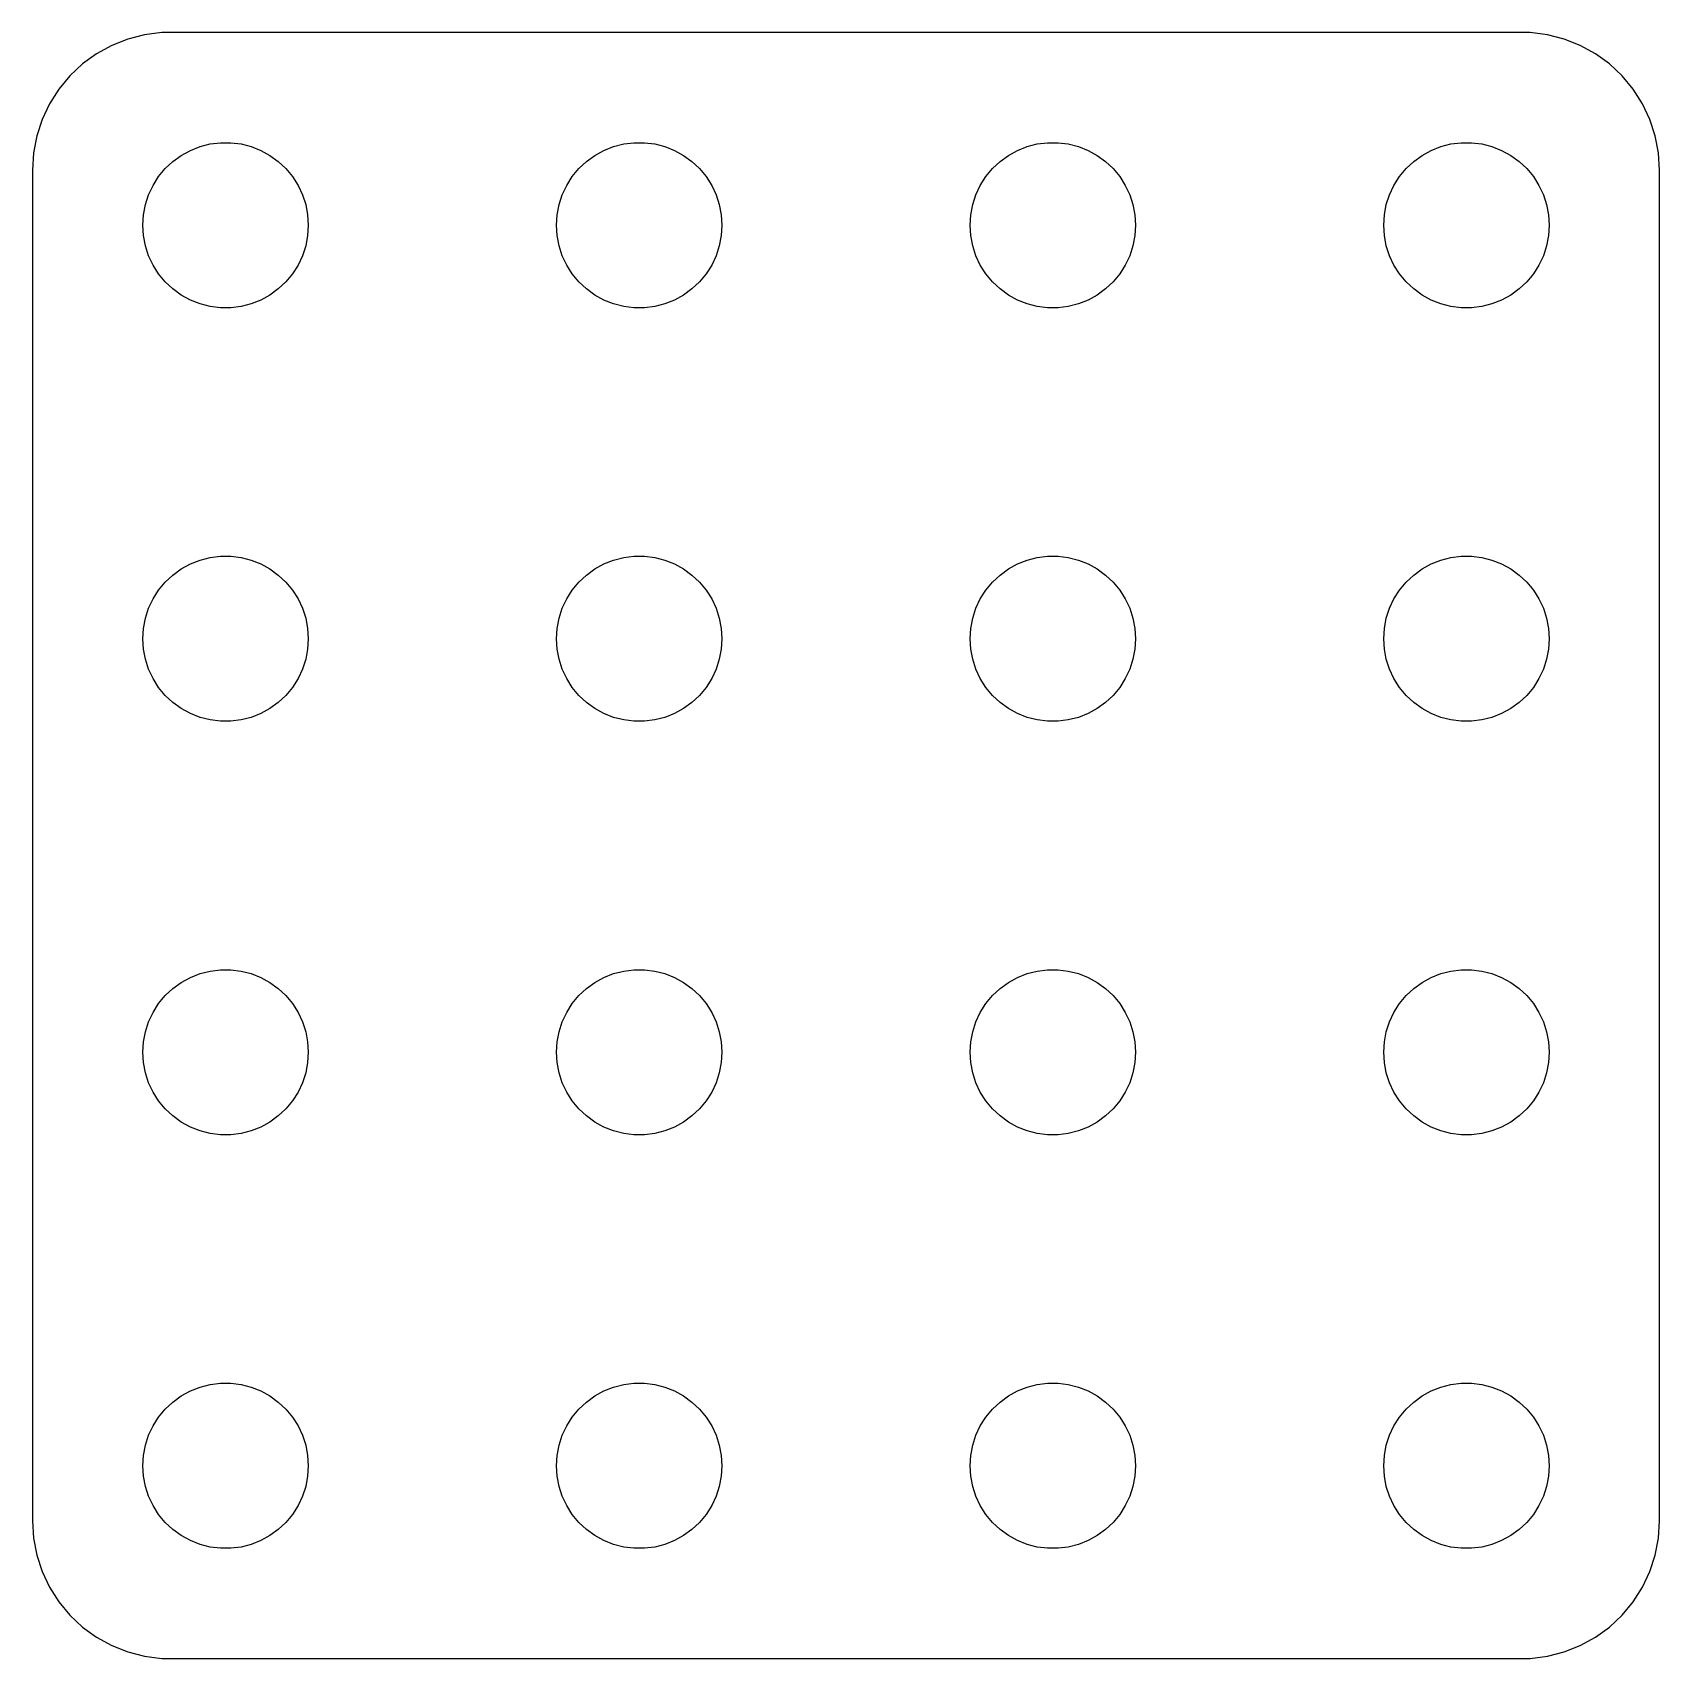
# Model space of a CAD drawing. Header units: metres. Extents: x -14.8 to 14.8, y -14.7 to 14.7.
import ezdxf

# ---------------------------------------------------------------- set-up
doc = ezdxf.new("R2010")
doc.units = ezdxf.units.M

msp = doc.modelspace()

# ---------------------------------------------------------------- linework, layer by layer
for p, q in [((-13.3144, 14.5121), (-13.5896, 14.3608)), ((-13.0225, 14.6276), (-13.3144, 14.5121)), ((-12.7184, 14.7057), (-13.0225, 14.6276)), ((-12.407, 14.7451), (-12.7184, 14.7057)), ((12.407, 14.7451), (-12.407, 14.7451)), ((12.7184, 14.7057), (12.407, 14.7451)), ((13.0225, 14.6276), (12.7184, 14.7057)), ((13.3144, 14.5121), (13.0225, 14.6276)), ((13.5896, 14.3608), (13.3144, 14.5121)), ((-13.8436, 14.1763), (-14.0724, 13.9614)), ((-13.5896, 14.3608), (-13.8436, 14.1763)), ((13.8436, 14.1763), (13.5896, 14.3608)), ((14.0724, 13.9614), (13.8436, 14.1763)), ((-14.0724, 13.9614), (-14.2725, 13.7195)), ((14.2725, 13.7195), (14.0724, 13.9614)), ((-14.2725, 13.7195), (-14.4408, 13.4544)), ((14.4408, 13.4544), (14.2725, 13.7195)), ((-14.4408, 13.4544), (-14.5744, 13.1703)), ((14.5744, 13.1703), (14.4408, 13.4544)), ((-14.5744, 13.1703), (-14.6714, 12.8717)), ((14.6714, 12.8717), (14.5744, 13.1703)), ((-14.6714, 12.8717), (-14.7303, 12.5633)), ((-11.7135, 12.6766), (-11.5311, 12.7234)), ((-11.5311, 12.7234), (-11.3442, 12.747)), ((-11.3442, 12.747), (-11.1558, 12.747)), ((-11.1558, 12.747), (-10.9689, 12.7234)), ((-10.9689, 12.7234), (-10.7865, 12.6766)), ((-4.21352, 12.6766), (-4.03107, 12.7234)), ((-4.03107, 12.7234), (-3.84418, 12.747)), ((-3.84418, 12.747), (-3.65581, 12.747)), ((-3.65581, 12.747), (-3.46892, 12.7234)), ((-3.46892, 12.7234), (-3.28647, 12.6766)), ((3.28647, 12.6766), (3.46892, 12.7234)), ((3.46892, 12.7234), (3.65581, 12.747)), ((3.65581, 12.747), (3.84418, 12.747)), ((3.84418, 12.747), (4.03107, 12.7234)), ((4.03107, 12.7234), (4.21352, 12.6766)), ((10.7865, 12.6766), (10.9689, 12.7234)), ((10.9689, 12.7234), (11.1558, 12.747)), ((11.1558, 12.747), (11.3442, 12.747)), ((11.3442, 12.747), (11.5311, 12.7234)), ((11.5311, 12.7234), (11.7135, 12.6766)), ((14.7303, 12.5633), (14.6714, 12.8717)), ((-14.7303, 12.5633), (-14.75, 12.25)), ((-12.3434, 12.2768), (-12.2061, 12.4058)), ((-12.2061, 12.4058), (-12.0537, 12.5165)), ((-12.0537, 12.5165), (-11.8887, 12.6072)), ((-11.8887, 12.6072), (-11.7135, 12.6766)), ((-10.7865, 12.6766), (-10.6113, 12.6072)), ((-10.6113, 12.6072), (-10.4463, 12.5165)), ((-10.4463, 12.5165), (-10.2939, 12.4058)), ((-10.2939, 12.4058), (-10.1565, 12.2768)), ((-4.84344, 12.2768), (-4.70613, 12.4058)), ((-4.70613, 12.4058), (-4.55373, 12.5165)), ((-4.55373, 12.5165), (-4.38866, 12.6072)), ((-4.38866, 12.6072), (-4.21352, 12.6766)), ((-3.28647, 12.6766), (-3.11133, 12.6072)), ((-3.11133, 12.6072), (-2.94626, 12.5165)), ((-2.94626, 12.5165), (-2.79385, 12.4058)), ((-2.79385, 12.4058), (-2.65654, 12.2768)), ((2.65654, 12.2768), (2.79385, 12.4058)), ((2.79385, 12.4058), (2.94626, 12.5165)), ((2.94626, 12.5165), (3.11133, 12.6072)), ((3.11133, 12.6072), (3.28647, 12.6766)), ((4.21352, 12.6766), (4.38866, 12.6072)), ((4.38866, 12.6072), (4.55373, 12.5165)), ((4.55373, 12.5165), (4.70613, 12.4058)), ((4.70613, 12.4058), (4.84344, 12.2768)), ((10.1565, 12.2768), (10.2939, 12.4058)), ((10.2939, 12.4058), (10.4463, 12.5165)), ((10.4463, 12.5165), (10.6113, 12.6072)), ((10.6113, 12.6072), (10.7865, 12.6766)), ((11.7135, 12.6766), (11.8887, 12.6072)), ((11.8887, 12.6072), (12.0537, 12.5165)), ((12.0537, 12.5165), (12.2061, 12.4058)), ((12.2061, 12.4058), (12.3434, 12.2768)), ((14.75, 12.25), (14.7303, 12.5633)), ((-14.75, 12.25), (-14.75, -12.25)), ((-12.5645, 11.9726), (-12.4635, 12.1317)), ((-12.4635, 12.1317), (-12.3434, 12.2768)), ((-10.1565, 12.2768), (-10.0365, 12.1317)), ((-10.0365, 12.1317), (-9.93553, 11.9726)), ((-5.06445, 11.9726), (-4.96352, 12.1317)), ((-4.96352, 12.1317), (-4.84344, 12.2768)), ((-2.65654, 12.2768), (-2.53647, 12.1317)), ((-2.53647, 12.1317), (-2.43553, 11.9726)), ((2.43553, 11.9726), (2.53647, 12.1317)), ((2.53647, 12.1317), (2.65654, 12.2768)), ((4.84344, 12.2768), (4.96352, 12.1317)), ((4.96352, 12.1317), (5.06445, 11.9726)), ((9.93553, 11.9726), (10.0365, 12.1317)), ((10.0365, 12.1317), (10.1565, 12.2768)), ((12.3434, 12.2768), (12.4635, 12.1317)), ((12.4635, 12.1317), (12.5645, 11.9726)), ((14.75, -12.25), (14.75, 12.25)), ((-12.7029, 11.623), (-12.6447, 11.8022)), ((-12.6447, 11.8022), (-12.5645, 11.9726)), ((-9.93553, 11.9726), (-9.85533, 11.8022)), ((-9.85533, 11.8022), (-9.79712, 11.623)), ((-5.20287, 11.623), (-5.14465, 11.8022)), ((-5.14465, 11.8022), (-5.06445, 11.9726)), ((-2.43553, 11.9726), (-2.35533, 11.8022)), ((-2.35533, 11.8022), (-2.29712, 11.623)), ((2.29712, 11.623), (2.35533, 11.8022)), ((2.35533, 11.8022), (2.43553, 11.9726)), ((5.06445, 11.9726), (5.14465, 11.8022)), ((5.14465, 11.8022), (5.20287, 11.623)), ((9.79712, 11.623), (9.85533, 11.8022)), ((9.85533, 11.8022), (9.93553, 11.9726)), ((12.5645, 11.9726), (12.6447, 11.8022)), ((12.6447, 11.8022), (12.7029, 11.623)), ((-12.7382, 11.438), (-12.7029, 11.623)), ((-9.79712, 11.623), (-9.76183, 11.438)), ((-5.23816, 11.438), (-5.20287, 11.623)), ((-2.29712, 11.623), (-2.26183, 11.438)), ((2.26183, 11.438), (2.29712, 11.623)), ((5.20287, 11.623), (5.23816, 11.438)), ((9.76183, 11.438), (9.79712, 11.623)), ((12.7029, 11.623), (12.7382, 11.438)), ((-12.75, 11.25), (-12.7382, 11.438)), ((-12.7382, 11.062), (-12.75, 11.25)), ((-9.76183, 11.438), (-9.75, 11.25)), ((-9.75, 11.25), (-9.76183, 11.062)), ((-5.25, 11.25), (-5.23816, 11.438)), ((-5.23816, 11.062), (-5.25, 11.25)), ((-2.26183, 11.438), (-2.25, 11.25)), ((-2.25, 11.25), (-2.26183, 11.062)), ((2.25, 11.25), (2.26183, 11.438)), ((2.26183, 11.062), (2.25, 11.25)), ((5.23816, 11.438), (5.25, 11.25)), ((5.25, 11.25), (5.23816, 11.062)), ((9.75, 11.25), (9.76183, 11.438)), ((9.76183, 11.062), (9.75, 11.25)), ((12.7382, 11.438), (12.75, 11.25)), ((12.75, 11.25), (12.7382, 11.062)), ((-12.7029, 10.877), (-12.7382, 11.062)), ((-9.76183, 11.062), (-9.79712, 10.877)), ((-5.20287, 10.877), (-5.23816, 11.062)), ((-2.26183, 11.062), (-2.29712, 10.877)), ((2.29712, 10.877), (2.26183, 11.062)), ((5.23816, 11.062), (5.20287, 10.877)), ((9.79712, 10.877), (9.76183, 11.062)), ((12.7382, 11.062), (12.7029, 10.877)), ((-12.6447, 10.6978), (-12.7029, 10.877)), ((-12.5645, 10.5274), (-12.6447, 10.6978)), ((-9.85533, 10.6978), (-9.93553, 10.5274)), ((-9.79712, 10.877), (-9.85533, 10.6978)), ((-5.14465, 10.6978), (-5.20287, 10.877)), ((-5.06445, 10.5274), (-5.14465, 10.6978)), ((-2.35533, 10.6978), (-2.43553, 10.5274)), ((-2.29712, 10.877), (-2.35533, 10.6978)), ((2.35533, 10.6978), (2.29712, 10.877)), ((2.43553, 10.5274), (2.35533, 10.6978)), ((5.14465, 10.6978), (5.06445, 10.5274)), ((5.20287, 10.877), (5.14465, 10.6978)), ((9.85533, 10.6978), (9.79712, 10.877)), ((9.93553, 10.5274), (9.85533, 10.6978)), ((12.6447, 10.6978), (12.5645, 10.5274)), ((12.7029, 10.877), (12.6447, 10.6978)), ((-12.4635, 10.3683), (-12.5645, 10.5274)), ((-12.3434, 10.2232), (-12.4635, 10.3683)), ((-10.0365, 10.3683), (-10.1565, 10.2232)), ((-9.93553, 10.5274), (-10.0365, 10.3683)), ((-4.96352, 10.3683), (-5.06445, 10.5274)), ((-4.84344, 10.2232), (-4.96352, 10.3683)), ((-2.53647, 10.3683), (-2.65654, 10.2232)), ((-2.43553, 10.5274), (-2.53647, 10.3683)), ((2.53647, 10.3683), (2.43553, 10.5274)), ((2.65654, 10.2232), (2.53647, 10.3683)), ((4.96352, 10.3683), (4.84344, 10.2232)), ((5.06445, 10.5274), (4.96352, 10.3683)), ((10.0365, 10.3683), (9.93553, 10.5274)), ((10.1565, 10.2232), (10.0365, 10.3683)), ((12.4635, 10.3683), (12.3434, 10.2232)), ((12.5645, 10.5274), (12.4635, 10.3683)), ((-12.2061, 10.0942), (-12.3434, 10.2232)), ((-12.0537, 9.98351), (-12.2061, 10.0942)), ((-10.2939, 10.0942), (-10.4463, 9.98351)), ((-10.1565, 10.2232), (-10.2939, 10.0942)), ((-4.70613, 10.0942), (-4.84344, 10.2232)), ((-4.55373, 9.98351), (-4.70613, 10.0942)), ((-2.79385, 10.0942), (-2.94626, 9.98351)), ((-2.65654, 10.2232), (-2.79385, 10.0942)), ((2.79385, 10.0942), (2.65654, 10.2232)), ((2.94626, 9.98351), (2.79385, 10.0942)), ((4.70613, 10.0942), (4.55373, 9.98351)), ((4.84344, 10.2232), (4.70613, 10.0942)), ((10.2939, 10.0942), (10.1565, 10.2232)), ((10.4463, 9.98351), (10.2939, 10.0942)), ((12.2061, 10.0942), (12.0537, 9.98351)), ((12.3434, 10.2232), (12.2061, 10.0942)), ((-11.8887, 9.89275), (-12.0537, 9.98351)), ((-11.7135, 9.82341), (-11.8887, 9.89275)), ((-11.5311, 9.77657), (-11.7135, 9.82341)), ((-11.3442, 9.75294), (-11.5311, 9.77657)), ((-11.1558, 9.75294), (-11.3442, 9.75294)), ((-10.9689, 9.77657), (-11.1558, 9.75294)), ((-10.7865, 9.82341), (-10.9689, 9.77657)), ((-10.6113, 9.89275), (-10.7865, 9.82341)), ((-10.4463, 9.98351), (-10.6113, 9.89275)), ((-4.38866, 9.89275), (-4.55373, 9.98351)), ((-4.21352, 9.82341), (-4.38866, 9.89275)), ((-4.03107, 9.77657), (-4.21352, 9.82341)), ((-3.84418, 9.75294), (-4.03107, 9.77657)), ((-3.65581, 9.75294), (-3.84418, 9.75294)), ((-3.46892, 9.77657), (-3.65581, 9.75294)), ((-3.28647, 9.82341), (-3.46892, 9.77657)), ((-3.11133, 9.89275), (-3.28647, 9.82341)), ((-2.94626, 9.98351), (-3.11133, 9.89275)), ((3.11133, 9.89275), (2.94626, 9.98351)), ((3.28647, 9.82341), (3.11133, 9.89275)), ((3.46892, 9.77657), (3.28647, 9.82341)), ((3.65581, 9.75294), (3.46892, 9.77657)), ((3.84418, 9.75294), (3.65581, 9.75294)), ((4.03107, 9.77657), (3.84418, 9.75294)), ((4.21352, 9.82341), (4.03107, 9.77657)), ((4.38866, 9.89275), (4.21352, 9.82341)), ((4.55373, 9.98351), (4.38866, 9.89275)), ((10.6113, 9.89275), (10.4463, 9.98351)), ((10.7865, 9.82341), (10.6113, 9.89275)), ((10.9689, 9.77657), (10.7865, 9.82341)), ((11.1558, 9.75294), (10.9689, 9.77657)), ((11.3442, 9.75294), (11.1558, 9.75294)), ((11.5311, 9.77657), (11.3442, 9.75294)), ((11.7135, 9.82341), (11.5311, 9.77657)), ((11.8887, 9.89275), (11.7135, 9.82341)), ((12.0537, 9.98351), (11.8887, 9.89275)), ((-12.2061, 4.90576), (-12.0537, 5.01648)), ((-12.0537, 5.01648), (-11.8887, 5.10724)), ((-11.8887, 5.10724), (-11.7135, 5.17657)), ((-11.7135, 5.17657), (-11.5311, 5.22342)), ((-11.5311, 5.22342), (-11.3442, 5.24704)), ((-11.3442, 5.24704), (-11.1558, 5.24704)), ((-11.1558, 5.24704), (-10.9689, 5.22342)), ((-10.9689, 5.22342), (-10.7865, 5.17657)), ((-10.7865, 5.17657), (-10.6113, 5.10724)), ((-10.6113, 5.10724), (-10.4463, 5.01648)), ((-10.4463, 5.01648), (-10.2939, 4.90576)), ((-4.70613, 4.90576), (-4.55373, 5.01648)), ((-4.55373, 5.01648), (-4.38866, 5.10724)), ((-4.38866, 5.10724), (-4.21352, 5.17657)), ((-4.21352, 5.17657), (-4.03107, 5.22342)), ((-4.03107, 5.22342), (-3.84418, 5.24704)), ((-3.84418, 5.24704), (-3.65581, 5.24704)), ((-3.65581, 5.24704), (-3.46892, 5.22342)), ((-3.46892, 5.22342), (-3.28647, 5.17657)), ((-3.28647, 5.17657), (-3.11133, 5.10724)), ((-3.11133, 5.10724), (-2.94626, 5.01648)), ((-2.94626, 5.01648), (-2.79385, 4.90576)), ((2.79385, 4.90576), (2.94626, 5.01648)), ((2.94626, 5.01648), (3.11133, 5.10724)), ((3.11133, 5.10724), (3.28647, 5.17657)), ((3.28647, 5.17657), (3.46892, 5.22342)), ((3.46892, 5.22342), (3.65581, 5.24704)), ((3.65581, 5.24704), (3.84418, 5.24704)), ((3.84418, 5.24704), (4.03107, 5.22342)), ((4.03107, 5.22342), (4.21352, 5.17657)), ((4.21352, 5.17657), (4.38866, 5.10724)), ((4.38866, 5.10724), (4.55373, 5.01648)), ((4.55373, 5.01648), (4.70613, 4.90576)), ((10.2939, 4.90576), (10.4463, 5.01648)), ((10.4463, 5.01648), (10.6113, 5.10724)), ((10.6113, 5.10724), (10.7865, 5.17657)), ((10.7865, 5.17657), (10.9689, 5.22342)), ((10.9689, 5.22342), (11.1558, 5.24704)), ((11.1558, 5.24704), (11.3442, 5.24704)), ((11.3442, 5.24704), (11.5311, 5.22342)), ((11.5311, 5.22342), (11.7135, 5.17657)), ((11.7135, 5.17657), (11.8887, 5.10724)), ((11.8887, 5.10724), (12.0537, 5.01648)), ((12.0537, 5.01648), (12.2061, 4.90576)), ((-12.4635, 4.63167), (-12.3434, 4.77681)), ((-12.3434, 4.77681), (-12.2061, 4.90576)), ((-10.2939, 4.90576), (-10.1565, 4.77681)), ((-10.1565, 4.77681), (-10.0365, 4.63167)), ((-4.96352, 4.63167), (-4.84344, 4.77681)), ((-4.84344, 4.77681), (-4.70613, 4.90576)), ((-2.79385, 4.90576), (-2.65654, 4.77681)), ((-2.65654, 4.77681), (-2.53647, 4.63167)), ((2.53647, 4.63167), (2.65654, 4.77681)), ((2.65654, 4.77681), (2.79385, 4.90576)), ((4.70613, 4.90576), (4.84344, 4.77681)), ((4.84344, 4.77681), (4.96352, 4.63167)), ((10.0365, 4.63167), (10.1565, 4.77681)), ((10.1565, 4.77681), (10.2939, 4.90576)), ((12.2061, 4.90576), (12.3434, 4.77681)), ((12.3434, 4.77681), (12.4635, 4.63167)), ((-12.6447, 4.30219), (-12.5645, 4.47263)), ((-12.5645, 4.47263), (-12.4635, 4.63167)), ((-10.0365, 4.63167), (-9.93553, 4.47263)), ((-9.93553, 4.47263), (-9.85533, 4.30219)), ((-5.14465, 4.30219), (-5.06445, 4.47263)), ((-5.06445, 4.47263), (-4.96352, 4.63167)), ((-2.53647, 4.63167), (-2.43553, 4.47263)), ((-2.43553, 4.47263), (-2.35533, 4.30219)), ((2.35533, 4.30219), (2.43553, 4.47263)), ((2.43553, 4.47263), (2.53647, 4.63167)), ((4.96352, 4.63167), (5.06445, 4.47263)), ((5.06445, 4.47263), (5.14465, 4.30219)), ((9.85533, 4.30219), (9.93553, 4.47263)), ((9.93553, 4.47263), (10.0365, 4.63167)), ((12.4635, 4.63167), (12.5645, 4.47263)), ((12.5645, 4.47263), (12.6447, 4.30219)), ((-12.7029, 4.12303), (-12.6447, 4.30219)), ((-9.85533, 4.30219), (-9.79712, 4.12303)), ((-5.20287, 4.12303), (-5.14465, 4.30219)), ((-2.35533, 4.30219), (-2.29712, 4.12303)), ((2.29712, 4.12303), (2.35533, 4.30219)), ((5.14465, 4.30219), (5.20287, 4.12303)), ((9.79712, 4.12303), (9.85533, 4.30219)), ((12.6447, 4.30219), (12.7029, 4.12303)), ((-12.75, 3.75), (-12.7382, 3.93799)), ((-12.7382, 3.93799), (-12.7029, 4.12303)), ((-9.79712, 4.12303), (-9.76183, 3.93799)), ((-9.76183, 3.93799), (-9.75, 3.75)), ((-5.25, 3.75), (-5.23816, 3.93799)), ((-5.23816, 3.93799), (-5.20287, 4.12303)), ((-2.29712, 4.12303), (-2.26183, 3.93799)), ((-2.26183, 3.93799), (-2.25, 3.75)), ((2.25, 3.75), (2.26183, 3.93799)), ((2.26183, 3.93799), (2.29712, 4.12303)), ((5.20287, 4.12303), (5.23816, 3.93799)), ((5.23816, 3.93799), (5.25, 3.75)), ((9.75, 3.75), (9.76183, 3.93799)), ((9.76183, 3.93799), (9.79712, 4.12303)), ((12.7029, 4.12303), (12.7382, 3.93799)), ((12.7382, 3.93799), (12.75, 3.75)), ((-12.7382, 3.562), (-12.75, 3.75)), ((-12.7029, 3.37695), (-12.7382, 3.562)), ((-9.76183, 3.562), (-9.79712, 3.37695)), ((-9.75, 3.75), (-9.76183, 3.562)), ((-5.23816, 3.562), (-5.25, 3.75)), ((-5.20287, 3.37695), (-5.23816, 3.562)), ((-2.26183, 3.562), (-2.29712, 3.37695)), ((-2.25, 3.75), (-2.26183, 3.562)), ((2.26183, 3.562), (2.25, 3.75)), ((2.29712, 3.37695), (2.26183, 3.562)), ((5.23816, 3.562), (5.20287, 3.37695)), ((5.25, 3.75), (5.23816, 3.562)), ((9.76183, 3.562), (9.75, 3.75)), ((9.79712, 3.37695), (9.76183, 3.562)), ((12.7382, 3.562), (12.7029, 3.37695)), ((12.75, 3.75), (12.7382, 3.562)), ((-12.6447, 3.1978), (-12.7029, 3.37695)), ((-9.79712, 3.37695), (-9.85533, 3.1978)), ((-5.14465, 3.1978), (-5.20287, 3.37695)), ((-2.29712, 3.37695), (-2.35533, 3.1978)), ((2.35533, 3.1978), (2.29712, 3.37695)), ((5.20287, 3.37695), (5.14465, 3.1978)), ((9.85533, 3.1978), (9.79712, 3.37695)), ((12.7029, 3.37695), (12.6447, 3.1978)), ((-12.5645, 3.02736), (-12.6447, 3.1978)), ((-12.4635, 2.86832), (-12.5645, 3.02736)), ((-9.93553, 3.02736), (-10.0365, 2.86832)), ((-9.85533, 3.1978), (-9.93553, 3.02736)), ((-5.06445, 3.02736), (-5.14465, 3.1978)), ((-4.96352, 2.86832), (-5.06445, 3.02736)), ((-2.43553, 3.02736), (-2.53647, 2.86832)), ((-2.35533, 3.1978), (-2.43553, 3.02736)), ((2.43553, 3.02736), (2.35533, 3.1978)), ((2.53647, 2.86832), (2.43553, 3.02736)), ((5.06445, 3.02736), (4.96352, 2.86832)), ((5.14465, 3.1978), (5.06445, 3.02736)), ((9.93553, 3.02736), (9.85533, 3.1978)), ((10.0365, 2.86832), (9.93553, 3.02736)), ((12.5645, 3.02736), (12.4635, 2.86832)), ((12.6447, 3.1978), (12.5645, 3.02736)), ((-12.3434, 2.72318), (-12.4635, 2.86832)), ((-12.2061, 2.59422), (-12.3434, 2.72318)), ((-10.1565, 2.72318), (-10.2939, 2.59422)), ((-10.0365, 2.86832), (-10.1565, 2.72318)), ((-4.84344, 2.72318), (-4.96352, 2.86832)), ((-4.70613, 2.59422), (-4.84344, 2.72318)), ((-2.65654, 2.72318), (-2.79385, 2.59422)), ((-2.53647, 2.86832), (-2.65654, 2.72318)), ((2.65654, 2.72318), (2.53647, 2.86832)), ((2.79385, 2.59422), (2.65654, 2.72318)), ((4.84344, 2.72318), (4.70613, 2.59422)), ((4.96352, 2.86832), (4.84344, 2.72318)), ((10.1565, 2.72318), (10.0365, 2.86832)), ((10.2939, 2.59422), (10.1565, 2.72318)), ((12.3434, 2.72318), (12.2061, 2.59422)), ((12.4635, 2.86832), (12.3434, 2.72318)), ((-12.0537, 2.48351), (-12.2061, 2.59422)), ((-11.8887, 2.39275), (-12.0537, 2.48351)), ((-11.7135, 2.32341), (-11.8887, 2.39275)), ((-10.6113, 2.39275), (-10.7865, 2.32341)), ((-10.4463, 2.48351), (-10.6113, 2.39275)), ((-10.2939, 2.59422), (-10.4463, 2.48351)), ((-4.55373, 2.48351), (-4.70613, 2.59422)), ((-4.38866, 2.39275), (-4.55373, 2.48351)), ((-4.21352, 2.32341), (-4.38866, 2.39275)), ((-3.11133, 2.39275), (-3.28647, 2.32341)), ((-2.94626, 2.48351), (-3.11133, 2.39275)), ((-2.79385, 2.59422), (-2.94626, 2.48351)), ((2.94626, 2.48351), (2.79385, 2.59422)), ((3.11133, 2.39275), (2.94626, 2.48351)), ((3.28647, 2.32341), (3.11133, 2.39275)), ((4.38866, 2.39275), (4.21352, 2.32341)), ((4.55373, 2.48351), (4.38866, 2.39275)), ((4.70613, 2.59422), (4.55373, 2.48351)), ((10.4463, 2.48351), (10.2939, 2.59422)), ((10.6113, 2.39275), (10.4463, 2.48351)), ((10.7865, 2.32341), (10.6113, 2.39275)), ((11.8887, 2.39275), (11.7135, 2.32341)), ((12.0537, 2.48351), (11.8887, 2.39275)), ((12.2061, 2.59422), (12.0537, 2.48351)), ((-11.5311, 2.27657), (-11.7135, 2.32341)), ((-11.3442, 2.25294), (-11.5311, 2.27657)), ((-11.1558, 2.25294), (-11.3442, 2.25294)), ((-10.9689, 2.27657), (-11.1558, 2.25294)), ((-10.7865, 2.32341), (-10.9689, 2.27657)), ((-4.03107, 2.27657), (-4.21352, 2.32341)), ((-3.84418, 2.25294), (-4.03107, 2.27657)), ((-3.65581, 2.25294), (-3.84418, 2.25294)), ((-3.46892, 2.27657), (-3.65581, 2.25294)), ((-3.28647, 2.32341), (-3.46892, 2.27657)), ((3.46892, 2.27657), (3.28647, 2.32341)), ((3.65581, 2.25294), (3.46892, 2.27657)), ((3.84418, 2.25294), (3.65581, 2.25294)), ((4.03107, 2.27657), (3.84418, 2.25294)), ((4.21352, 2.32341), (4.03107, 2.27657)), ((10.9689, 2.27657), (10.7865, 2.32341)), ((11.1558, 2.25294), (10.9689, 2.27657)), ((11.3442, 2.25294), (11.1558, 2.25294)), ((11.5311, 2.27657), (11.3442, 2.25294)), ((11.7135, 2.32341), (11.5311, 2.27657)), ((-11.8887, -2.39275), (-11.7135, -2.32341)), ((-11.7135, -2.32341), (-11.5311, -2.27657)), ((-11.5311, -2.27657), (-11.3442, -2.25294)), ((-11.3442, -2.25294), (-11.1558, -2.25294)), ((-11.1558, -2.25294), (-10.9689, -2.27657)), ((-10.9689, -2.27657), (-10.7865, -2.32341)), ((-10.7865, -2.32341), (-10.6113, -2.39275)), ((-4.38866, -2.39275), (-4.21352, -2.32341)), ((-4.21352, -2.32341), (-4.03107, -2.27657)), ((-4.03107, -2.27657), (-3.84418, -2.25294)), ((-3.84418, -2.25294), (-3.65581, -2.25294)), ((-3.65581, -2.25294), (-3.46892, -2.27657)), ((-3.46892, -2.27657), (-3.28647, -2.32341)), ((-3.28647, -2.32341), (-3.11133, -2.39275)), ((3.11133, -2.39275), (3.28647, -2.32341)), ((3.28647, -2.32341), (3.46892, -2.27657)), ((3.46892, -2.27657), (3.65581, -2.25294)), ((3.65581, -2.25294), (3.84418, -2.25294)), ((3.84418, -2.25294), (4.03107, -2.27657)), ((4.03107, -2.27657), (4.21352, -2.32341)), ((4.21352, -2.32341), (4.38866, -2.39275)), ((10.6113, -2.39275), (10.7865, -2.32341)), ((10.7865, -2.32341), (10.9689, -2.27657)), ((10.9689, -2.27657), (11.1558, -2.25294)), ((11.1558, -2.25294), (11.3442, -2.25294)), ((11.3442, -2.25294), (11.5311, -2.27657)), ((11.5311, -2.27657), (11.7135, -2.32341)), ((11.7135, -2.32341), (11.8887, -2.39275)), ((-12.3434, -2.72318), (-12.2061, -2.59422)), ((-12.2061, -2.59422), (-12.0537, -2.48351)), ((-12.0537, -2.48351), (-11.8887, -2.39275)), ((-10.6113, -2.39275), (-10.4463, -2.48351)), ((-10.4463, -2.48351), (-10.2939, -2.59422)), ((-10.2939, -2.59422), (-10.1565, -2.72318)), ((-4.84344, -2.72318), (-4.70613, -2.59422)), ((-4.70613, -2.59422), (-4.55373, -2.48351)), ((-4.55373, -2.48351), (-4.38866, -2.39275)), ((-3.11133, -2.39275), (-2.94626, -2.48351)), ((-2.94626, -2.48351), (-2.79385, -2.59422)), ((-2.79385, -2.59422), (-2.65654, -2.72318)), ((2.65654, -2.72318), (2.79385, -2.59422)), ((2.79385, -2.59422), (2.94626, -2.48351)), ((2.94626, -2.48351), (3.11133, -2.39275)), ((4.38866, -2.39275), (4.55373, -2.48351)), ((4.55373, -2.48351), (4.70613, -2.59422)), ((4.70613, -2.59422), (4.84344, -2.72318)), ((10.1565, -2.72318), (10.2939, -2.59422)), ((10.2939, -2.59422), (10.4463, -2.48351)), ((10.4463, -2.48351), (10.6113, -2.39275)), ((11.8887, -2.39275), (12.0537, -2.48351)), ((12.0537, -2.48351), (12.2061, -2.59422)), ((12.2061, -2.59422), (12.3434, -2.72318)), ((-12.5645, -3.02736), (-12.4635, -2.86832)), ((-12.4635, -2.86832), (-12.3434, -2.72318)), ((-10.1565, -2.72318), (-10.0365, -2.86832)), ((-10.0365, -2.86832), (-9.93553, -3.02736)), ((-5.06445, -3.02736), (-4.96352, -2.86832)), ((-4.96352, -2.86832), (-4.84344, -2.72318)), ((-2.65654, -2.72318), (-2.53647, -2.86832)), ((-2.53647, -2.86832), (-2.43553, -3.02736)), ((2.43553, -3.02736), (2.53647, -2.86832)), ((2.53647, -2.86832), (2.65654, -2.72318)), ((4.84344, -2.72318), (4.96352, -2.86832)), ((4.96352, -2.86832), (5.06445, -3.02736)), ((9.93553, -3.02736), (10.0365, -2.86832)), ((10.0365, -2.86832), (10.1565, -2.72318)), ((12.3434, -2.72318), (12.4635, -2.86832)), ((12.4635, -2.86832), (12.5645, -3.02736)), ((-12.7029, -3.37695), (-12.6447, -3.1978)), ((-12.6447, -3.1978), (-12.5645, -3.02736)), ((-9.93553, -3.02736), (-9.85533, -3.1978)), ((-9.85533, -3.1978), (-9.79712, -3.37695)), ((-5.20287, -3.37695), (-5.14465, -3.1978)), ((-5.14465, -3.1978), (-5.06445, -3.02736)), ((-2.43553, -3.02736), (-2.35533, -3.1978)), ((-2.35533, -3.1978), (-2.29712, -3.37695)), ((2.29712, -3.37695), (2.35533, -3.1978)), ((2.35533, -3.1978), (2.43553, -3.02736)), ((5.06445, -3.02736), (5.14465, -3.1978)), ((5.14465, -3.1978), (5.20287, -3.37695)), ((9.79712, -3.37695), (9.85533, -3.1978)), ((9.85533, -3.1978), (9.93553, -3.02736)), ((12.5645, -3.02736), (12.6447, -3.1978)), ((12.6447, -3.1978), (12.7029, -3.37695)), ((-12.7382, -3.562), (-12.7029, -3.37695)), ((-9.79712, -3.37695), (-9.76183, -3.562)), ((-5.23816, -3.562), (-5.20287, -3.37695)), ((-2.29712, -3.37695), (-2.26183, -3.562)), ((2.26183, -3.562), (2.29712, -3.37695)), ((5.20287, -3.37695), (5.23816, -3.562)), ((9.76183, -3.562), (9.79712, -3.37695)), ((12.7029, -3.37695), (12.7382, -3.562)), ((-12.75, -3.75), (-12.7382, -3.562)), ((-12.7382, -3.93799), (-12.75, -3.75)), ((-9.76183, -3.562), (-9.75, -3.75)), ((-9.75, -3.75), (-9.76183, -3.93799)), ((-5.25, -3.75), (-5.23816, -3.562)), ((-5.23816, -3.93799), (-5.25, -3.75)), ((-2.26183, -3.562), (-2.25, -3.75)), ((-2.25, -3.75), (-2.26183, -3.93799)), ((2.25, -3.75), (2.26183, -3.562)), ((2.26183, -3.93799), (2.25, -3.75)), ((5.23816, -3.562), (5.25, -3.75)), ((5.25, -3.75), (5.23816, -3.93799)), ((9.75, -3.75), (9.76183, -3.562)), ((9.76183, -3.93799), (9.75, -3.75)), ((12.7382, -3.562), (12.75, -3.75)), ((12.75, -3.75), (12.7382, -3.93799)), ((-12.7029, -4.12303), (-12.7382, -3.93799)), ((-12.6447, -4.30219), (-12.7029, -4.12303)), ((-9.79712, -4.12303), (-9.85533, -4.30219)), ((-9.76183, -3.93799), (-9.79712, -4.12303)), ((-5.20287, -4.12303), (-5.23816, -3.93799)), ((-5.14465, -4.30219), (-5.20287, -4.12303)), ((-2.29712, -4.12303), (-2.35533, -4.30219)), ((-2.26183, -3.93799), (-2.29712, -4.12303)), ((2.29712, -4.12303), (2.26183, -3.93799)), ((2.35533, -4.30219), (2.29712, -4.12303)), ((5.20287, -4.12303), (5.14465, -4.30219)), ((5.23816, -3.93799), (5.20287, -4.12303)), ((9.79712, -4.12303), (9.76183, -3.93799)), ((9.85533, -4.30219), (9.79712, -4.12303)), ((12.7029, -4.12303), (12.6447, -4.30219)), ((12.7382, -3.93799), (12.7029, -4.12303)), ((-12.5645, -4.47263), (-12.6447, -4.30219)), ((-9.85533, -4.30219), (-9.93553, -4.47263)), ((-5.06445, -4.47263), (-5.14465, -4.30219)), ((-2.35533, -4.30219), (-2.43553, -4.47263)), ((2.43553, -4.47263), (2.35533, -4.30219)), ((5.14465, -4.30219), (5.06445, -4.47263)), ((9.93553, -4.47263), (9.85533, -4.30219)), ((12.6447, -4.30219), (12.5645, -4.47263)), ((-12.4635, -4.63167), (-12.5645, -4.47263)), ((-12.3434, -4.77681), (-12.4635, -4.63167)), ((-10.0365, -4.63167), (-10.1565, -4.77681)), ((-9.93553, -4.47263), (-10.0365, -4.63167)), ((-4.96352, -4.63167), (-5.06445, -4.47263)), ((-4.84344, -4.77681), (-4.96352, -4.63167)), ((-2.53647, -4.63167), (-2.65654, -4.77681)), ((-2.43553, -4.47263), (-2.53647, -4.63167)), ((2.53647, -4.63167), (2.43553, -4.47263)), ((2.65654, -4.77681), (2.53647, -4.63167)), ((4.96352, -4.63167), (4.84344, -4.77681)), ((5.06445, -4.47263), (4.96352, -4.63167)), ((10.0365, -4.63167), (9.93553, -4.47263)), ((10.1565, -4.77681), (10.0365, -4.63167)), ((12.4635, -4.63167), (12.3434, -4.77681)), ((12.5645, -4.47263), (12.4635, -4.63167)), ((-12.2061, -4.90576), (-12.3434, -4.77681)), ((-12.0537, -5.01648), (-12.2061, -4.90576)), ((-10.2939, -4.90576), (-10.4463, -5.01648)), ((-10.1565, -4.77681), (-10.2939, -4.90576)), ((-4.70613, -4.90576), (-4.84344, -4.77681)), ((-4.55373, -5.01648), (-4.70613, -4.90576)), ((-2.79385, -4.90576), (-2.94626, -5.01648)), ((-2.65654, -4.77681), (-2.79385, -4.90576)), ((2.79385, -4.90576), (2.65654, -4.77681)), ((2.94626, -5.01648), (2.79385, -4.90576)), ((4.70613, -4.90576), (4.55373, -5.01648)), ((4.84344, -4.77681), (4.70613, -4.90576)), ((10.2939, -4.90576), (10.1565, -4.77681)), ((10.4463, -5.01648), (10.2939, -4.90576)), ((12.2061, -4.90576), (12.0537, -5.01648)), ((12.3434, -4.77681), (12.2061, -4.90576)), ((-11.8887, -5.10724), (-12.0537, -5.01648)), ((-11.7135, -5.17657), (-11.8887, -5.10724)), ((-11.5311, -5.22342), (-11.7135, -5.17657)), ((-11.3442, -5.24704), (-11.5311, -5.22342)), ((-11.1558, -5.24704), (-11.3442, -5.24704)), ((-10.9689, -5.22342), (-11.1558, -5.24704)), ((-10.7865, -5.17657), (-10.9689, -5.22342)), ((-10.6113, -5.10724), (-10.7865, -5.17657)), ((-10.4463, -5.01648), (-10.6113, -5.10724)), ((-4.38866, -5.10724), (-4.55373, -5.01648)), ((-4.21352, -5.17657), (-4.38866, -5.10724)), ((-4.03107, -5.22342), (-4.21352, -5.17657)), ((-3.84418, -5.24704), (-4.03107, -5.22342)), ((-3.65581, -5.24704), (-3.84418, -5.24704)), ((-3.46892, -5.22342), (-3.65581, -5.24704)), ((-3.28647, -5.17657), (-3.46892, -5.22342)), ((-3.11133, -5.10724), (-3.28647, -5.17657)), ((-2.94626, -5.01648), (-3.11133, -5.10724)), ((3.11133, -5.10724), (2.94626, -5.01648)), ((3.28647, -5.17657), (3.11133, -5.10724)), ((3.46892, -5.22342), (3.28647, -5.17657)), ((3.65581, -5.24704), (3.46892, -5.22342)), ((3.84418, -5.24704), (3.65581, -5.24704)), ((4.03107, -5.22342), (3.84418, -5.24704)), ((4.21352, -5.17657), (4.03107, -5.22342)), ((4.38866, -5.10724), (4.21352, -5.17657)), ((4.55373, -5.01648), (4.38866, -5.10724)), ((10.6113, -5.10724), (10.4463, -5.01648)), ((10.7865, -5.17657), (10.6113, -5.10724)), ((10.9689, -5.22342), (10.7865, -5.17657)), ((11.1558, -5.24704), (10.9689, -5.22342)), ((11.3442, -5.24704), (11.1558, -5.24704)), ((11.5311, -5.22342), (11.3442, -5.24704)), ((11.7135, -5.17657), (11.5311, -5.22342)), ((11.8887, -5.10724), (11.7135, -5.17657)), ((12.0537, -5.01648), (11.8887, -5.10724)), ((-12.2061, -10.0942), (-12.0537, -9.98351)), ((-12.0537, -9.98351), (-11.8887, -9.89275)), ((-11.8887, -9.89275), (-11.7135, -9.82341)), ((-11.7135, -9.82341), (-11.5311, -9.77657)), ((-11.5311, -9.77657), (-11.3442, -9.75294)), ((-11.3442, -9.75294), (-11.1558, -9.75294)), ((-11.1558, -9.75294), (-10.9689, -9.77657)), ((-10.9689, -9.77657), (-10.7865, -9.82341)), ((-10.7865, -9.82341), (-10.6113, -9.89275)), ((-10.6113, -9.89275), (-10.4463, -9.98351)), ((-10.4463, -9.98351), (-10.2939, -10.0942)), ((-4.70613, -10.0942), (-4.55373, -9.98351)), ((-4.55373, -9.98351), (-4.38866, -9.89275)), ((-4.38866, -9.89275), (-4.21352, -9.82341)), ((-4.21352, -9.82341), (-4.03107, -9.77657)), ((-4.03107, -9.77657), (-3.84418, -9.75294)), ((-3.84418, -9.75294), (-3.65581, -9.75294)), ((-3.65581, -9.75294), (-3.46892, -9.77657)), ((-3.46892, -9.77657), (-3.28647, -9.82341)), ((-3.28647, -9.82341), (-3.11133, -9.89275)), ((-3.11133, -9.89275), (-2.94626, -9.98351)), ((-2.94626, -9.98351), (-2.79385, -10.0942)), ((2.79385, -10.0942), (2.94626, -9.98351)), ((2.94626, -9.98351), (3.11133, -9.89275)), ((3.11133, -9.89275), (3.28647, -9.82341)), ((3.28647, -9.82341), (3.46892, -9.77657)), ((3.46892, -9.77657), (3.65581, -9.75294)), ((3.65581, -9.75294), (3.84418, -9.75294)), ((3.84418, -9.75294), (4.03107, -9.77657)), ((4.03107, -9.77657), (4.21352, -9.82341)), ((4.21352, -9.82341), (4.38866, -9.89275)), ((4.38866, -9.89275), (4.55373, -9.98351)), ((4.55373, -9.98351), (4.70613, -10.0942)), ((10.2939, -10.0942), (10.4463, -9.98351)), ((10.4463, -9.98351), (10.6113, -9.89275)), ((10.6113, -9.89275), (10.7865, -9.82341)), ((10.7865, -9.82341), (10.9689, -9.77657)), ((10.9689, -9.77657), (11.1558, -9.75294)), ((11.1558, -9.75294), (11.3442, -9.75294)), ((11.3442, -9.75294), (11.5311, -9.77657)), ((11.5311, -9.77657), (11.7135, -9.82341)), ((11.7135, -9.82341), (11.8887, -9.89275)), ((11.8887, -9.89275), (12.0537, -9.98351)), ((12.0537, -9.98351), (12.2061, -10.0942)), ((-12.4635, -10.3683), (-12.3434, -10.2232)), ((-12.3434, -10.2232), (-12.2061, -10.0942)), ((-10.2939, -10.0942), (-10.1565, -10.2232)), ((-10.1565, -10.2232), (-10.0365, -10.3683)), ((-4.96352, -10.3683), (-4.84344, -10.2232)), ((-4.84344, -10.2232), (-4.70613, -10.0942)), ((-2.79385, -10.0942), (-2.65654, -10.2232)), ((-2.65654, -10.2232), (-2.53647, -10.3683)), ((2.53647, -10.3683), (2.65654, -10.2232)), ((2.65654, -10.2232), (2.79385, -10.0942)), ((4.70613, -10.0942), (4.84344, -10.2232)), ((4.84344, -10.2232), (4.96352, -10.3683)), ((10.0365, -10.3683), (10.1565, -10.2232)), ((10.1565, -10.2232), (10.2939, -10.0942)), ((12.2061, -10.0942), (12.3434, -10.2232)), ((12.3434, -10.2232), (12.4635, -10.3683)), ((-12.6447, -10.6978), (-12.5645, -10.5274)), ((-12.5645, -10.5274), (-12.4635, -10.3683)), ((-10.0365, -10.3683), (-9.93553, -10.5274)), ((-9.93553, -10.5274), (-9.85533, -10.6978)), ((-5.14465, -10.6978), (-5.06445, -10.5274)), ((-5.06445, -10.5274), (-4.96352, -10.3683)), ((-2.53647, -10.3683), (-2.43553, -10.5274)), ((-2.43553, -10.5274), (-2.35533, -10.6978)), ((2.35533, -10.6978), (2.43553, -10.5274)), ((2.43553, -10.5274), (2.53647, -10.3683)), ((4.96352, -10.3683), (5.06445, -10.5274)), ((5.06445, -10.5274), (5.14465, -10.6978)), ((9.85533, -10.6978), (9.93553, -10.5274)), ((9.93553, -10.5274), (10.0365, -10.3683)), ((12.4635, -10.3683), (12.5645, -10.5274)), ((12.5645, -10.5274), (12.6447, -10.6978)), ((-12.7382, -11.062), (-12.7029, -10.877)), ((-12.7029, -10.877), (-12.6447, -10.6978)), ((-9.85533, -10.6978), (-9.79712, -10.877)), ((-9.79712, -10.877), (-9.76183, -11.062)), ((-5.23816, -11.062), (-5.20287, -10.877)), ((-5.20287, -10.877), (-5.14465, -10.6978)), ((-2.35533, -10.6978), (-2.29712, -10.877)), ((-2.29712, -10.877), (-2.26183, -11.062)), ((2.26183, -11.062), (2.29712, -10.877)), ((2.29712, -10.877), (2.35533, -10.6978)), ((5.14465, -10.6978), (5.20287, -10.877)), ((5.20287, -10.877), (5.23816, -11.062)), ((9.76183, -11.062), (9.79712, -10.877)), ((9.79712, -10.877), (9.85533, -10.6978)), ((12.6447, -10.6978), (12.7029, -10.877)), ((12.7029, -10.877), (12.7382, -11.062)), ((-12.75, -11.25), (-12.7382, -11.062)), ((-9.76183, -11.062), (-9.75, -11.25)), ((-5.25, -11.25), (-5.23816, -11.062)), ((-2.26183, -11.062), (-2.25, -11.25)), ((2.25, -11.25), (2.26183, -11.062)), ((5.23816, -11.062), (5.25, -11.25)), ((9.75, -11.25), (9.76183, -11.062)), ((12.7382, -11.062), (12.75, -11.25)), ((-12.7382, -11.438), (-12.75, -11.25)), ((-12.7029, -11.623), (-12.7382, -11.438)), ((-9.76183, -11.438), (-9.79712, -11.623)), ((-9.75, -11.25), (-9.76183, -11.438)), ((-5.23816, -11.438), (-5.25, -11.25)), ((-5.20287, -11.623), (-5.23816, -11.438)), ((-2.26183, -11.438), (-2.29712, -11.623)), ((-2.25, -11.25), (-2.26183, -11.438)), ((2.26183, -11.438), (2.25, -11.25)), ((2.29712, -11.623), (2.26183, -11.438)), ((5.23816, -11.438), (5.20287, -11.623)), ((5.25, -11.25), (5.23816, -11.438)), ((9.76183, -11.438), (9.75, -11.25)), ((9.79712, -11.623), (9.76183, -11.438)), ((12.7382, -11.438), (12.7029, -11.623)), ((12.75, -11.25), (12.7382, -11.438)), ((-12.6447, -11.8022), (-12.7029, -11.623)), ((-9.79712, -11.623), (-9.85533, -11.8022)), ((-5.14465, -11.8022), (-5.20287, -11.623)), ((-2.29712, -11.623), (-2.35533, -11.8022)), ((2.35533, -11.8022), (2.29712, -11.623)), ((5.20287, -11.623), (5.14465, -11.8022)), ((9.85533, -11.8022), (9.79712, -11.623)), ((12.7029, -11.623), (12.6447, -11.8022)), ((-12.5645, -11.9726), (-12.6447, -11.8022)), ((-12.4635, -12.1317), (-12.5645, -11.9726)), ((-9.93553, -11.9726), (-10.0365, -12.1317)), ((-9.85533, -11.8022), (-9.93553, -11.9726)), ((-5.06445, -11.9726), (-5.14465, -11.8022)), ((-4.96352, -12.1317), (-5.06445, -11.9726)), ((-2.43553, -11.9726), (-2.53647, -12.1317)), ((-2.35533, -11.8022), (-2.43553, -11.9726)), ((2.43553, -11.9726), (2.35533, -11.8022)), ((2.53647, -12.1317), (2.43553, -11.9726)), ((5.06445, -11.9726), (4.96352, -12.1317)), ((5.14465, -11.8022), (5.06445, -11.9726)), ((9.93553, -11.9726), (9.85533, -11.8022)), ((10.0365, -12.1317), (9.93553, -11.9726)), ((12.5645, -11.9726), (12.4635, -12.1317)), ((12.6447, -11.8022), (12.5645, -11.9726)), ((-14.75, -12.25), (-14.7303, -12.5633)), ((-12.3434, -12.2768), (-12.4635, -12.1317)), ((-12.2061, -12.4058), (-12.3434, -12.2768)), ((-10.1565, -12.2768), (-10.2939, -12.4058)), ((-10.0365, -12.1317), (-10.1565, -12.2768)), ((-4.84344, -12.2768), (-4.96352, -12.1317)), ((-4.70613, -12.4058), (-4.84344, -12.2768)), ((-2.65654, -12.2768), (-2.79385, -12.4058)), ((-2.53647, -12.1317), (-2.65654, -12.2768)), ((2.65654, -12.2768), (2.53647, -12.1317)), ((2.79385, -12.4058), (2.65654, -12.2768)), ((4.84344, -12.2768), (4.70613, -12.4058)), ((4.96352, -12.1317), (4.84344, -12.2768)), ((10.1565, -12.2768), (10.0365, -12.1317)), ((10.2939, -12.4058), (10.1565, -12.2768)), ((12.3434, -12.2768), (12.2061, -12.4058)), ((12.4635, -12.1317), (12.3434, -12.2768)), ((14.7303, -12.5633), (14.75, -12.25)), ((-14.7303, -12.5633), (-14.6714, -12.8717)), ((-12.0537, -12.5165), (-12.2061, -12.4058)), ((-11.8887, -12.6072), (-12.0537, -12.5165)), ((-11.7135, -12.6766), (-11.8887, -12.6072)), ((-11.5311, -12.7234), (-11.7135, -12.6766)), ((-10.7865, -12.6766), (-10.9689, -12.7234)), ((-10.6113, -12.6072), (-10.7865, -12.6766)), ((-10.4463, -12.5165), (-10.6113, -12.6072)), ((-10.2939, -12.4058), (-10.4463, -12.5165)), ((-4.55373, -12.5165), (-4.70613, -12.4058)), ((-4.38866, -12.6072), (-4.55373, -12.5165)), ((-4.21352, -12.6766), (-4.38866, -12.6072)), ((-4.03107, -12.7234), (-4.21352, -12.6766)), ((-3.28647, -12.6766), (-3.46892, -12.7234)), ((-3.11133, -12.6072), (-3.28647, -12.6766)), ((-2.94626, -12.5165), (-3.11133, -12.6072)), ((-2.79385, -12.4058), (-2.94626, -12.5165)), ((2.94626, -12.5165), (2.79385, -12.4058)), ((3.11133, -12.6072), (2.94626, -12.5165)), ((3.28647, -12.6766), (3.11133, -12.6072)), ((3.46892, -12.7234), (3.28647, -12.6766)), ((4.21352, -12.6766), (4.03107, -12.7234)), ((4.38866, -12.6072), (4.21352, -12.6766)), ((4.55373, -12.5165), (4.38866, -12.6072)), ((4.70613, -12.4058), (4.55373, -12.5165)), ((10.4463, -12.5165), (10.2939, -12.4058)), ((10.6113, -12.6072), (10.4463, -12.5165)), ((10.7865, -12.6766), (10.6113, -12.6072)), ((10.9689, -12.7234), (10.7865, -12.6766)), ((11.7135, -12.6766), (11.5311, -12.7234)), ((11.8887, -12.6072), (11.7135, -12.6766)), ((12.0537, -12.5165), (11.8887, -12.6072)), ((12.2061, -12.4058), (12.0537, -12.5165)), ((14.6714, -12.8717), (14.7303, -12.5633)), ((-14.6714, -12.8717), (-14.5744, -13.1703)), ((-11.3442, -12.747), (-11.5311, -12.7234)), ((-11.1558, -12.747), (-11.3442, -12.747)), ((-10.9689, -12.7234), (-11.1558, -12.747)), ((-3.84418, -12.747), (-4.03107, -12.7234)), ((-3.65581, -12.747), (-3.84418, -12.747)), ((-3.46892, -12.7234), (-3.65581, -12.747)), ((3.65581, -12.747), (3.46892, -12.7234)), ((3.84418, -12.747), (3.65581, -12.747)), ((4.03107, -12.7234), (3.84418, -12.747)), ((11.1558, -12.747), (10.9689, -12.7234)), ((11.3442, -12.747), (11.1558, -12.747)), ((11.5311, -12.7234), (11.3442, -12.747)), ((14.5744, -13.1703), (14.6714, -12.8717)), ((-14.5744, -13.1703), (-14.4408, -13.4544)), ((14.4408, -13.4544), (14.5744, -13.1703)), ((-14.4408, -13.4544), (-14.2725, -13.7195)), ((14.2725, -13.7195), (14.4408, -13.4544)), ((-14.2725, -13.7195), (-14.0724, -13.9614)), ((14.0724, -13.9614), (14.2725, -13.7195)), ((-14.0724, -13.9614), (-13.8436, -14.1763)), ((13.8436, -14.1763), (14.0724, -13.9614)), ((-13.8436, -14.1763), (-13.5896, -14.3608)), ((-13.5896, -14.3608), (-13.3144, -14.5121)), ((13.3144, -14.5121), (13.5896, -14.3608)), ((13.5896, -14.3608), (13.8436, -14.1763)), ((-13.3144, -14.5121), (-13.0225, -14.6276)), ((-13.0225, -14.6276), (-12.7184, -14.7057)), ((-12.7184, -14.7057), (-12.407, -14.7451)), ((-12.407, -14.7451), (12.407, -14.7451)), ((12.407, -14.7451), (12.7184, -14.7057)), ((12.7184, -14.7057), (13.0225, -14.6276)), ((13.0225, -14.6276), (13.3144, -14.5121))]:
    msp.add_line(p, q)

doc.saveas('drawing.dxf')
